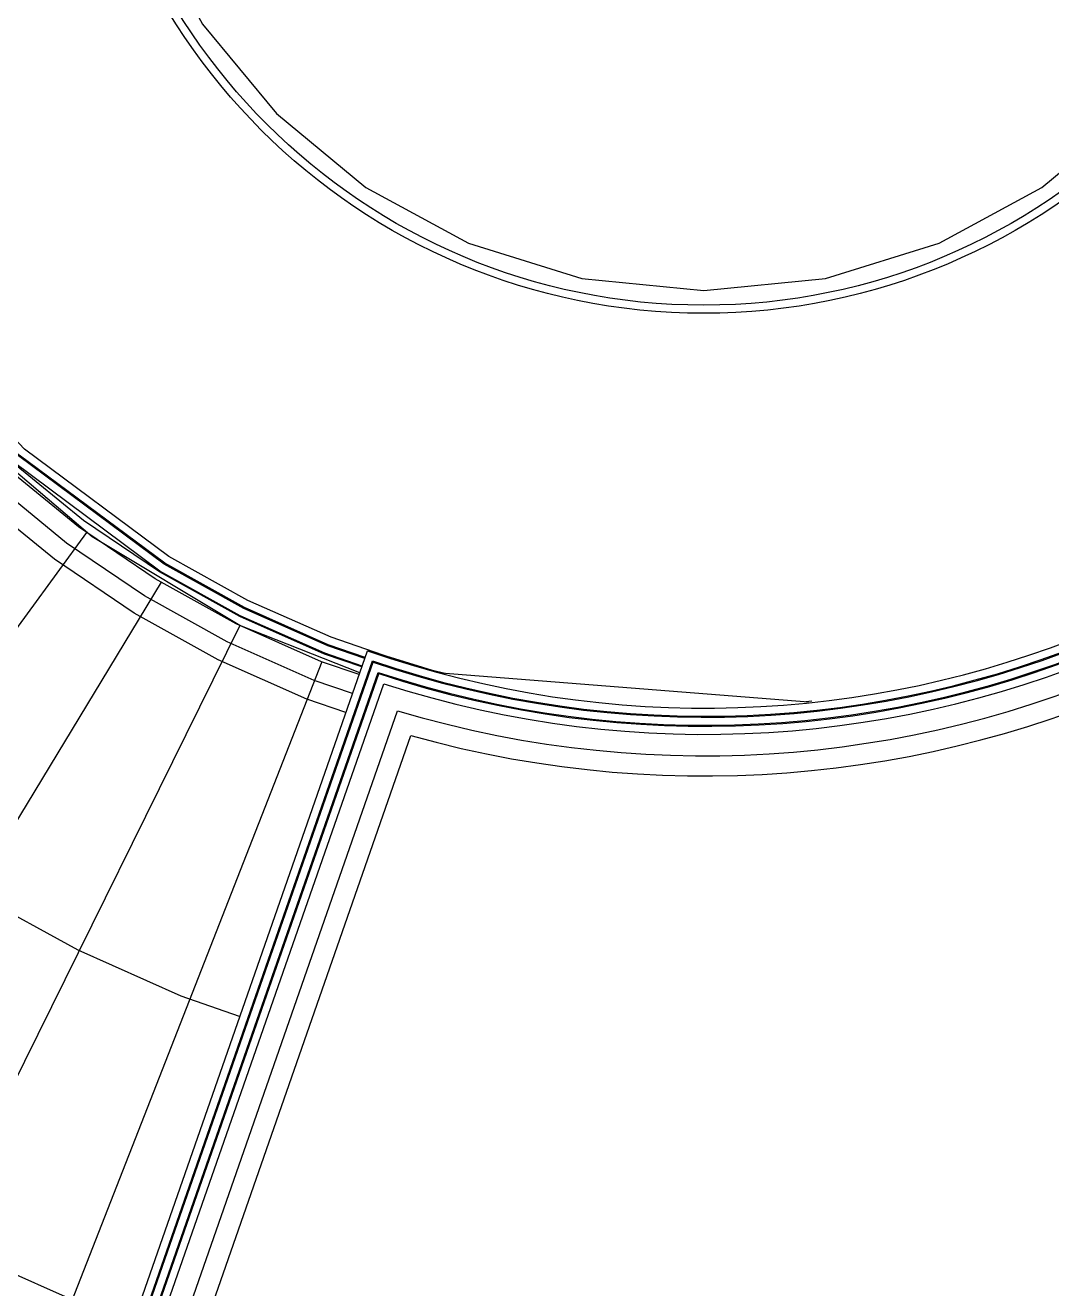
# Model space of a CAD drawing. Header units: metres. Extents: x -6536.4 to -6472.4, y -4878.1 to -4801.3.
# Drawn here: x -6523.187 to -6520.64, y -4831.566 to -4828.43 of the extents above; entities that cross this region are included whole.
import ezdxf
from ezdxf.xclip import XClip

# ---------------------------------------------------------------- set-up
doc = ezdxf.new("R2010")
doc.units = ezdxf.units.M
doc.header["$XCLIPFRAME"] = 2
doc.layers.add('A-Fenetre', color=5, linetype='Continuous', lineweight=30)
doc.layers.add('A-MURS RIDEAUUX', color=150, linetype='Continuous', lineweight=25)

# ---------------------------------------------------------------- blocks, each defined once
blk = doc.blocks.new('A$C6E374D36 (2)')
at = {"color": 0, "linetype": 'ByBlock', "lineweight": -2, "ltscale": 10}
for p, q in [((2.039832572863816, 3.527631168904918, 0.02212012055770174), (0.3608841149371074, 2.878684271512611, 0.02212012055770174)), ((2.129013264431705, 3.323395740110755, 0.02212012055770174), (0.511805285284936, 2.533055084326406, 0.02212012055770174)), ((2.235356163126198, 3.127547599909121, 0.02212012055770174), (0.6917701907677838, 2.201619770141406, 0.02212012055770174)), ((2.358079974179418, 2.941525632599223, 0.02212012055770174), (0.8994566402443525, 1.886813363920737, 0.02212012055770174)), ((2.496283053267689, 2.766696530177796, 0.02212012055770174), (1.133338774086951, 1.590948729055526, 0.02212012055770174))]:
    blk.add_line(p, q, dxfattribs=at)
at = {"color": 0, "linetype": 'ByBlock', "lineweight": -2, "ltscale": 0.04}
blk.add_circle((4.464980345418553, 4.464998909577844, 0.02212012055770174), 1.5, dxfattribs=at)
at = {"color": 0, "linetype": 'ByBlock', "lineweight": -2}
for radius in [4.464999999999999, 4.445, 4.442499999999999, 4.4225, 4.419999999999999, 4.4, 4.35, 4.3, 2.7, 2.65, 2.6, 2.58, 2.5775, 2.5575, 2.555, 2.535]:
    blk.add_arc((4.464980345421282, 4.464998909577844, 0.02212012055770174), radius, 102.789583949223, 72.29784460361603, dxfattribs=at)
at = {"color": 0, "linetype": 'ByBlock', "lineweight": -2, "ltscale": 10}
for centre, radius, start, end in [((4.464980345421282, 4.464998909577844, 0.02212012055770174), 4.399999999999966, 147.0027269736985, 72.29784460361603), ((4.464980345421282, 4.464998909577844, 0.02212012055770174), 3.5, 143.4171752802422, 72.29784460361603), ((4.464980345418553, 4.464998909577844, 0.02212012055770174), 2.599999999999786, 137.1775840793422, 72.29784460355053)]:
    blk.add_arc(centre, radius, start, end, dxfattribs=at)

msp = doc.modelspace()

# ---------------------------------------------------------------- linework, layer by layer
for p, q in [((-6523.037210574402, -4831.987606652057, 17230.23347183991), (-6522.33767562329, -4829.982531576049, 17230.23347183991)), ((-6523.018312976108, -4831.994155128887, 17230.23347183991), (-6522.325354309852, -4830.007929639781, 17230.23347183991)), ((-6523.015948786353, -4831.99496798464, 17230.23347183991), (-6522.322986996059, -4830.008733541122, 17230.23347183991)), ((-6522.997019331773, -4832.00142520345, 17230.23347183991), (-6522.311432215188, -4830.036328766579, 17230.23347183991)), ((-6522.994651150033, -4832.002226654803, 17230.23347183991), (-6522.309057761942, -4830.037112241936, 17230.23347183991)), ((-6522.975689868102, -4832.008592595395, 17230.23347183991), (-6522.297447535942, -4830.064548493603, 17230.23347183991)), ((-6522.924646080054, -4832.026400863127, 17230.23347183991), (-6522.263614252276, -4830.131687181964, 17230.23347183991)), ((-6522.87485185117, -4832.040936946508, 17230.23347183991), (-6522.230271786915, -4830.193378909164, 17230.23347183991))]:
    msp.add_line(p, q)
at = {"elevation": 17230.23347183991}
for points in [[(-6522.263614252276, -4830.131687181964, 0.3867283392483112), (-6519.046970894118, -4828.588681395106, 0.3867283392483112)], [(-6522.297447535942, -4830.064548493603, 0.3842983742252231), (-6519.122762347724, -4828.639060569049, 0.3842983742252231)], [(-6522.311432215188, -4830.036328766579, 0.3828895935581619), (-6519.157517720934, -4828.661562042567, 0.3828895935581619)], [(-6522.309881416361, -4830.039473080291, 0.3830484545311586), (-6519.153630583785, -4828.659061865377, 0.3830484545311586)], [(-6522.33767562329, -4829.982531576049, 0.3800947254431866), (-6519.224614006675, -4828.704064871423, 0.3800947254431866)], [(-6522.326177860048, -4830.010290179407, 0.3818769443176447), (-6519.188850218216, -4828.681563590771, 0.3818769443176447)], [(-6522.325354309852, -4830.007929639781, 0.3814326140569865), (-6519.192796366121, -4828.684063589573, 0.3814326140569865)]]:
    msp.add_lwpolyline(points, format="xyb", dxfattribs=at)
msp.add_arc((-6521.503585513538, -4827.591781424749, 17230.23347183991), 2.701181669349784, 254.3937238190388, 338.2445214924682)
at = {"layer": 'A-Fenetre', "lineweight": 30, "ltscale": 50}
for radius in [1.553091859945198, 1.533091859945198]:
    msp.add_circle((-6521.503585513538, -4827.591781424749, 17230.23347183991), radius, dxfattribs=at)
at = {"layer": 'A-MURS RIDEAUUX', "color": 4}
for radius in [4.905744373558747, 4.885744373558747]:
    msp.add_arc((-6521.503366956872, -4827.591781424767, 34458.2597428291), radius, 359.4370374441911, 251.6910795383014, dxfattribs=at)
at = {"layer": 'A-MURS RIDEAUUX'}
msp.add_arc((-6521.503366956872, -4827.591781424767, 34458.2597428291), 4.659990832682963, 359.4370374441911, 251.6910795383014, dxfattribs=at)

# ---------------------------------------------------------------- block references
ref = msp.add_blockref('A$C6E374D36 (2)', (-6525.589881825514, -4832.402665939976, 17230.21135171935), dxfattribs=dict(xscale=-1, rotation=274.67423366928))
XClip(ref).set_block_clipping_path([(0.23686654876655666, 2.5091323973574617), (0.47020426437393326, 2.0686048268271406), (1.4854240121385374, 0.8849210737907924), (3.0299900811496627, 0.034877491860243026), (4.6316409245609975, -0.1876839957676566), (5.548899281911872, -0.062102166361000855), (6.63815185290332, 0.3491695127204366), (7.83224262105341, 1.253023418956218), (8.716790332096934, 2.5750877714717717), (9.085418560935068, 3.9183560174633385), (9.04524967945963, 5.282651219430591), (8.556602199471854, 6.6806236003812955), (7.581970427181659, 7.9205315909839555), (6.313444417215578, 8.736689561906132), (4.765859181803535, 9.110773837717716), (4.297408115582584, 9.117802716632468), (4.4957136704642835, 6.9964203305225965), (4.002940097615465, 6.954702486093083), (3.4293671776094925, 6.776544891828053), (2.8192475009818736, 6.391463968539028), (2.192679545453757, 5.593996017359132), (1.930571148071067, 4.518960309802424), (2.0766668991709594, 3.6154964814631967), (2.1472200353473454, 3.438677324436867), (0.37803975571569026, 2.651991493062269)])

doc.saveas('drawing.dxf')
